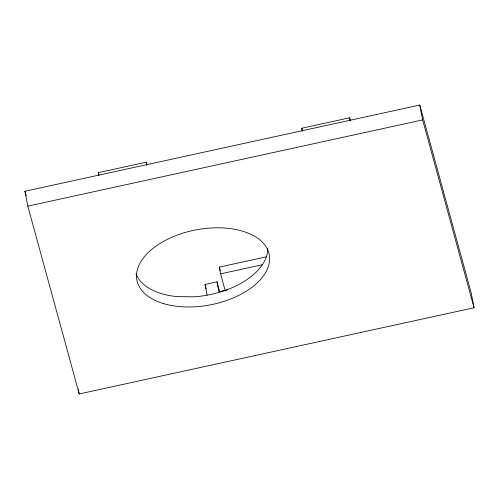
<?xml version="1.0" encoding="UTF-8"?>
<svg xmlns="http://www.w3.org/2000/svg" width="499" height="499" viewBox="0 0 499 499"><rect width="100%" height="100%" fill="white"/><g stroke="black" fill="none" stroke-linecap="round" stroke-linejoin="round"><path stroke-width="0.75" d="M98.839 175.71L98.353 172.66L146.207 162.212L147.024 165.194M302.238 131.306L301.745 128.249L349.606 117.801L350.423 120.783M24.95 191.254L419.778 105.046L471.187 292.869L474.05 307.746L79.222 393.954L27.813 206.131L24.95 191.254L26.185 195.758M27.813 206.131L422.641 119.922L474.05 307.746M225.292 290.992L220.595 273.851L219.298 267.102L266.503 256.798M220.595 273.851L262.474 264.707M207.079 295.121L205.027 284.442L216.99 281.829L219.585 291.304M227.257 289.919L218.899 291.747L216.99 281.829M301.745 128.249L302.157 129.74M219.298 267.102L220.321 270.832M205.027 284.442L206.249 288.915M98.353 172.66L98.964 174.899M419.778 105.046L422.641 119.922M78.368 389.488L79.222 393.954M349.606 117.801L350.092 120.852M146.207 162.212L146.7 165.263M267.732 248.433A67.396 38.174 -10.9 0 1 193.886 296.824L177.008 296.606A67.396 38.174 -10.9 0 1 136.027 273.876M163.684 303.635A67.396 38.174 -10.9 0 0 269.248 263.06A67.396 38.174 -10.9 0 0 176.29 235.466A67.396 38.174 -10.9 0 0 163.684 303.635"/></g></svg>
